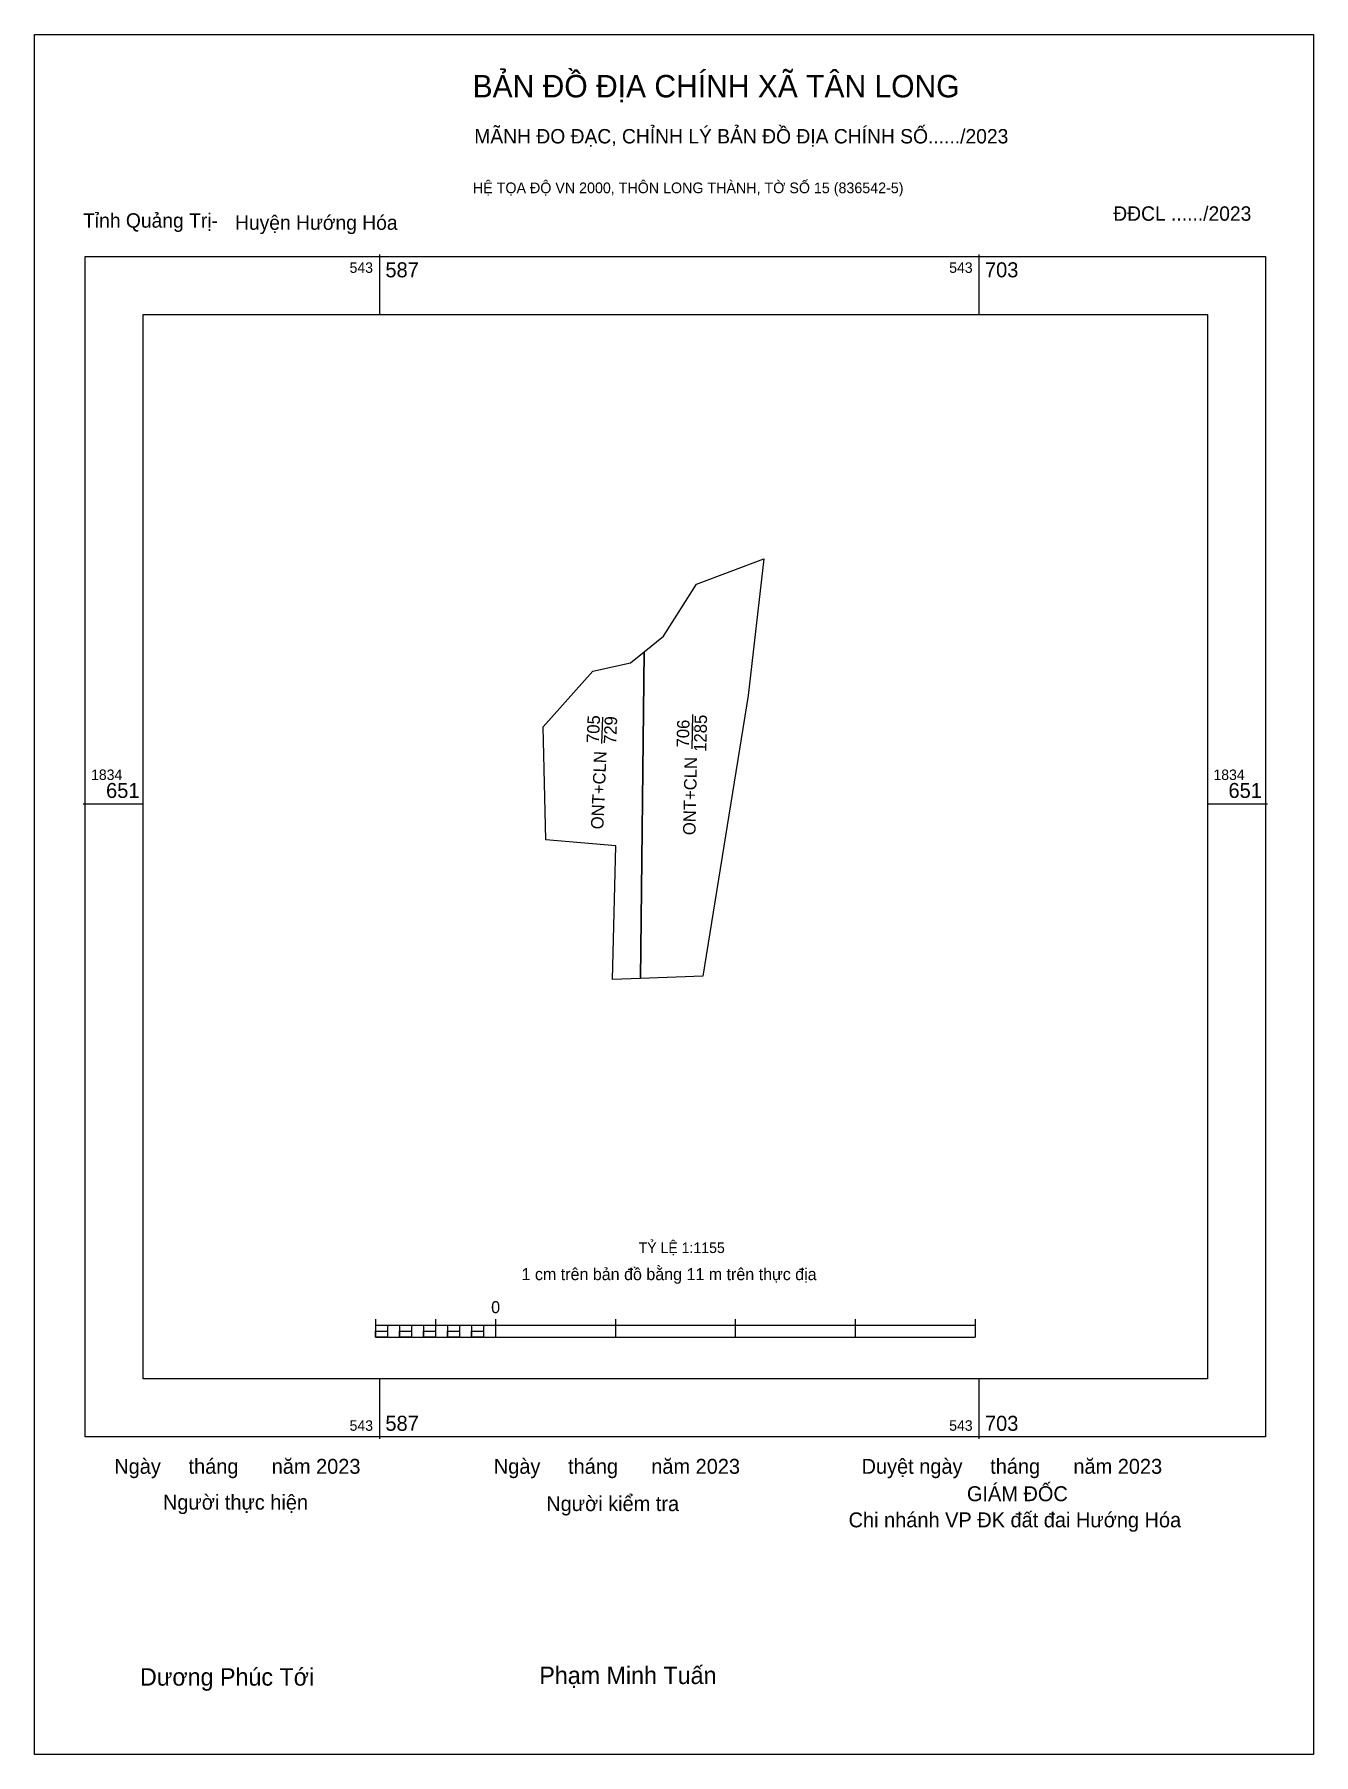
# Model space of a CAD drawing. Extents: x 543521 to 543768, y 1834468 to 1834800.
import ezdxf

# ---------------------------------------------------------------- set-up
doc = ezdxf.new("R2010")
doc.units = 0
for name, color, linetype in [('Level 10', 7, 'Continuous'), ('Level 13', 7, 'Continuous'), ('Level 15', 7, 'Continuous'), ('Level 6', 7, 'Continuous'), ('Level 62', 7, 'Continuous'), ('Level 63', 7, 'Continuous'), ('Level 8', 7, 'Continuous'), ('Level 9', 7, 'Continuous')]:
    doc.layers.add(name, color=color, linetype=linetype)

msp = doc.modelspace()

# ---------------------------------------------------------------- linework, layer by layer
at = {"layer": 'Level 10'}
for points in [[(543638.59, 1834680.66), (543642.32, 1834683.72), (543648.67, 1834693.7), (543661.68, 1834698.62), (543658.64, 1834672.27), (543649.91, 1834618.15), (543637.92, 1834617.71)], [(543619.14, 1834666.22), (543628.71, 1834676.92), (543635.98, 1834678.53), (543638.59, 1834680.66), (543637.92, 1834617.71), (543632.52, 1834617.52), (543633.11, 1834643.3), (543619.62, 1834644.42)]]:
    msp.add_lwpolyline(points, close=True, dxfattribs=at)
at = {"layer": 'Level 15'}
msp.add_lwpolyline([(543521.05, 1834799.7), (543767.65, 1834799.7), (543767.65, 1834468.08), (543521.05, 1834468.08)], close=True, dxfattribs=at)
at = {"layer": 'Level 62'}
msp.add_lwpolyline([(543542.01, 1834745.71), (543747.18, 1834745.71), (543747.18, 1834540.54), (543542.01, 1834540.54)], close=True, dxfattribs=at)
at = {"layer": 'Level 63'}
for p, q in [((543587.55, 1834757.27), (543587.55, 1834745.71)), ((543703.14, 1834757.27), (543703.14, 1834745.71)), ((543530.45, 1834651.34), (543542.01, 1834651.34)), ((543747.18, 1834651.34), (543758.74, 1834651.34)), ((543586.81, 1834552.02), (543586.81, 1834548.56)), ((543586.81, 1834550.87), (543702.39, 1834550.87)), ((543589.12, 1834550.87), (543589.12, 1834548.56)), ((543591.43, 1834550.87), (543591.43, 1834548.56)), ((543593.74, 1834550.87), (543593.74, 1834548.56)), ((543596.05, 1834550.87), (543596.05, 1834548.56)), ((543598.36, 1834552.02), (543598.36, 1834548.56)), ((543598.36, 1834550.87), (543598.36, 1834548.56)), ((543600.68, 1834550.87), (543600.68, 1834548.56)), ((543602.99, 1834550.87), (543602.99, 1834548.56)), ((543605.3, 1834550.87), (543605.3, 1834548.56)), ((543607.61, 1834550.87), (543607.61, 1834548.56)), ((543609.92, 1834552.02), (543609.92, 1834548.56)), ((543609.92, 1834550.87), (543609.92, 1834548.56)), ((543633.04, 1834552.02), (543633.04, 1834548.56)), ((543656.16, 1834552.02), (543656.16, 1834548.56)), ((543679.27, 1834552.02), (543679.27, 1834548.56)), ((543702.39, 1834552.02), (543702.39, 1834548.56)), ((543586.81, 1834548.56), (543702.39, 1834548.56)), ((543587.55, 1834540.54), (543587.55, 1834528.98)), ((543703.14, 1834540.54), (543703.14, 1834528.98))]:
    msp.add_line(p, q, dxfattribs=at)
for points in [[(543530.81, 1834756.91), (543758.38, 1834756.91), (543758.38, 1834529.34), (543530.81, 1834529.34)], [(543586.81, 1834549.71), (543589.12, 1834549.71), (543589.12, 1834548.56), (543586.81, 1834548.56)], [(543586.81, 1834549.71), (543589.12, 1834549.71), (543589.12, 1834548.56), (543586.81, 1834548.56)], [(543591.43, 1834549.71), (543593.74, 1834549.71), (543593.74, 1834548.56), (543591.43, 1834548.56)], [(543596.05, 1834549.71), (543598.36, 1834549.71), (543598.36, 1834548.56), (543596.05, 1834548.56)], [(543600.68, 1834549.71), (543602.99, 1834549.71), (543602.99, 1834548.56), (543600.68, 1834548.56)], [(543605.3, 1834549.71), (543607.61, 1834549.71), (543607.61, 1834548.56), (543605.3, 1834548.56)]]:
    msp.add_lwpolyline(points, close=True, dxfattribs=at)
at = {"layer": 'Level 8'}
for p, q in [((543630.44, 1834663), (543630.65, 1834668.06)), ((543647.86, 1834661.94), (543647.99, 1834668.56)), ((543647.87, 1834662.5), (543647.95, 1834666.33)), ((543647.87, 1834662.5), (543647.95, 1834666.33)), ((543647.87, 1834662.5), (543647.95, 1834666.33)), ((543647.87, 1834662.5), (543647.95, 1834666.33)), ((543647.87, 1834662.5), (543647.95, 1834666.33))]:
    msp.add_line(p, q, dxfattribs=at)

# ---------------------------------------------------------------- texts
at = {"layer": 'Level 13'}
for s, rotation, p in [('705', 87.5945, (543629.88, 1834663.05)), ('729', 87.5945, (543633.19, 1834662.85)), ('706', 88.8049, (543647.24, 1834662.21)), ('1285', 88.8049, (543650.58, 1834661.38)), ('ONT+CLN', 87.5945, (543630.72, 1834646.41)), ('ONT+CLN', 88.8049, (543648.48, 1834645.3)), ('ONT+CLN', 88.8049, (543648.48, 1834645.3)), ('ONT+CLN', 88.8049, (543648.48, 1834645.3)), ('ONT+CLN', 88.8049, (543648.48, 1834645.3)), ('ONT+CLN', 88.8049, (543648.48, 1834645.3))]:
    msp.add_text(s, height=2.402, rotation=rotation, dxfattribs=at).set_placement(p)
at = {"layer": 'Level 6'}
msp.add_text('TỶ LỆ 1:1155', height=2.0319, dxfattribs=at).set_placement((543637.52, 1834564.77))
at = {"layer": 'Level 63'}
for s, height, p in [('BẢN ĐỒ ĐỊA CHÍNH XÃ TÂN LONG', 4.327, (543605.52, 1834787.56)), ('MÃNH ĐO ĐẠC, CHỈNH LÝ BẢN ĐỒ ĐỊA CHÍNH SỐ....../2023', 2.7765, (543605.85, 1834778.68)), ('HỆ TỌA ĐỘ VN 2000, THÔN LONG THÀNH, TỜ SỐ 15 (836542-5)', 2.0553, (543605.59, 1834769.09)), ('543', 2.023, (543581.81, 1834753.73)), ('587', 2.89, (543588.71, 1834752.87)), ('543', 2.023, (543697.4, 1834753.73)), ('703', 2.89, (543704.29, 1834752.87)), ('1834', 2.023, (543531.97, 1834655.96)), ('1834', 2.023, (543748.34, 1834655.96)), ('651', 2.89, (543534.86, 1834652.5)), ('651', 2.89, (543751.24, 1834652.5)), ('1 cm trên bản đồ bằng 11 m trên thực địa', 2.3117, (543614.96, 1834559.54)), ('0', 2.31, (543609.1, 1834553.18)), ('543', 2.023, (543581.81, 1834530.5)), ('587', 2.89, (543588.71, 1834530.5)), ('543', 2.023, (543697.4, 1834530.5)), ('703', 2.89, (543704.29, 1834530.5)), ('Ngày     tháng      năm 2023', 2.8761, (543536.44, 1834522.21)), ('Ngày     tháng      năm 2023', 2.8761, (543609.61, 1834522.21)), ('Duyệt ngày     tháng      năm 2023', 2.8761, (543680.51, 1834522.21)), ('GIÁM ĐỐC', 2.876, (543700.82, 1834516.93)), ('Người thực hiện', 2.8761, (543545.82, 1834515.3)), ('Người kiểm tra', 2.8761, (543619.72, 1834515.02)), ('Chi nhánh VP ĐK đất đai Hướng Hóa', 2.8761, (543678.01, 1834511.89)), ('Dương Phúc Tới', 3.3547, (543541.4, 1834481.37)), ('Phạm Minh Tuấn', 3.3547, (543618.38, 1834481.68))]:
    msp.add_text(s, height=height, dxfattribs=at).set_placement(p)
at = {"layer": 'Level 9'}
for s, p in [('ĐĐCL ....../2023', (543729.03, 1834763.78)), ('Tỉnh Quảng Trị-', (543530.43, 1834762.44)), ('Huyện Hướng Hóa', (543559.72, 1834762.03))]:
    msp.add_text(s, height=2.7765, dxfattribs=at).set_placement(p)

doc.saveas('drawing.dxf')
